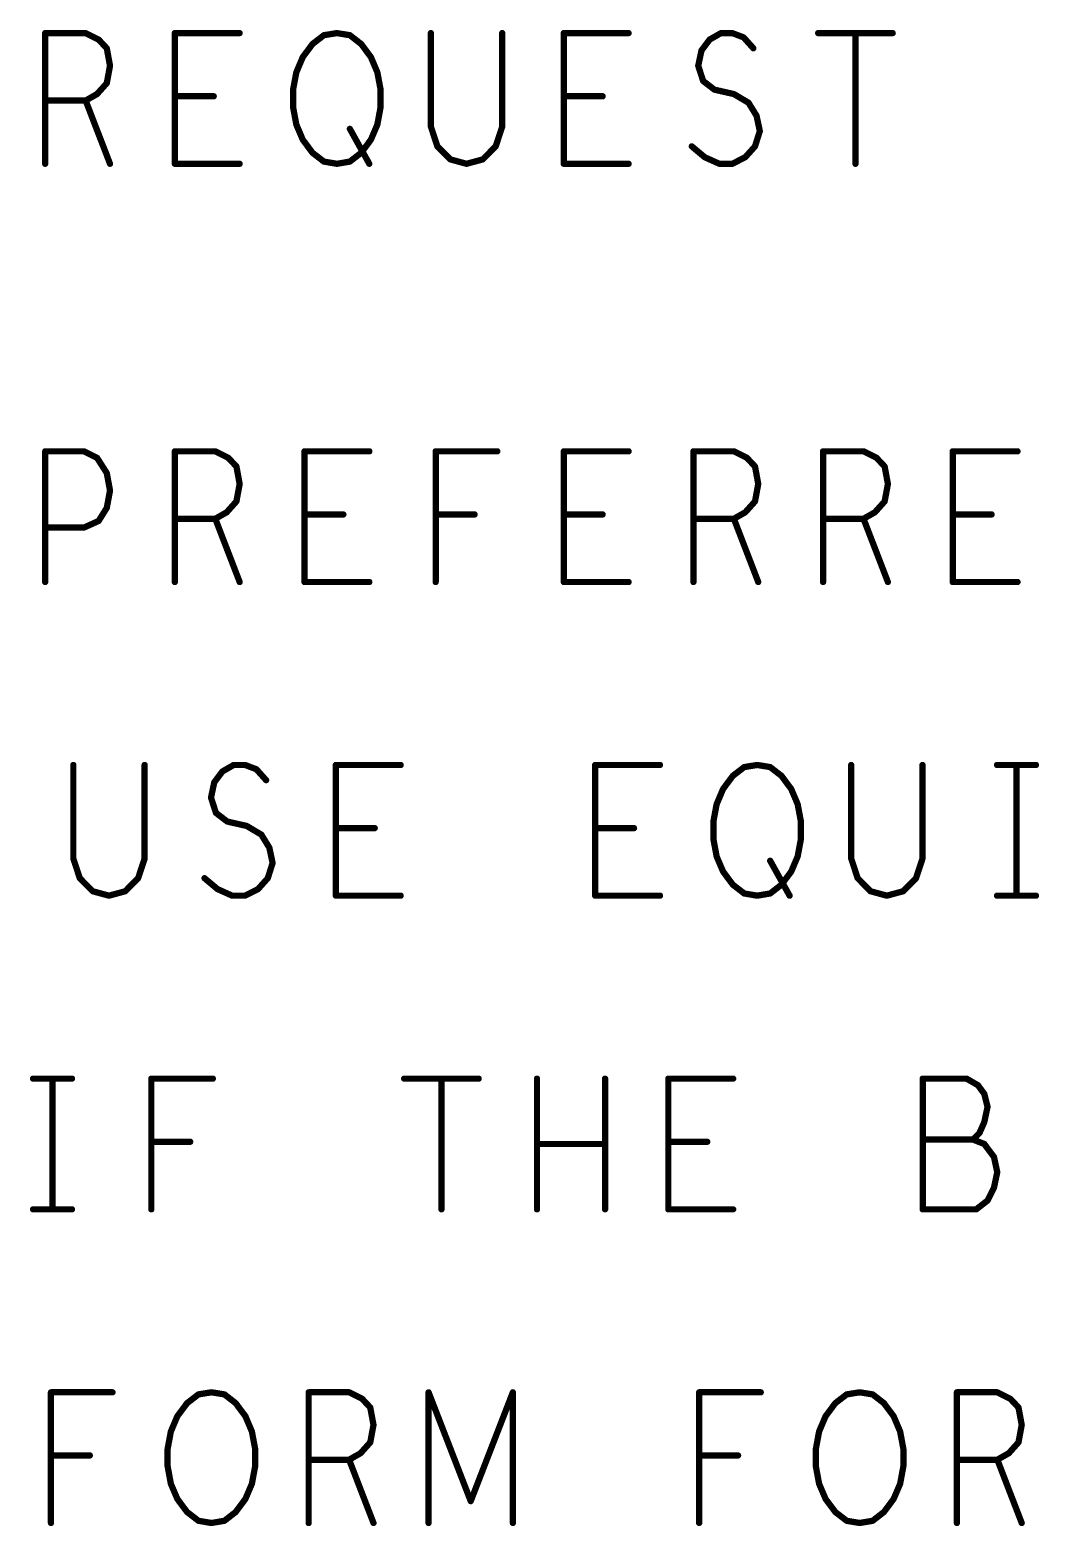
# Model space of a CAD drawing. Extents: x -18 to 16.1, y -6.6 to 15.5.
# Drawn here: x -15.829 to -14.864, y 8.225 to 9.656 of the extents above; entities that cross this region are included whole.
import ezdxf

# ---------------------------------------------------------------- set-up
doc = ezdxf.new("R2010")
doc.units = 0
doc.layers.get('0').update_dxf_attribs({"linetype": 'CONTINUOUS'})
doc.layers.add('FAB', color=13, linetype='CONTINUOUS')

# ---------------------------------------------------------------- blocks, each defined once
blk = doc.blocks.new('ROUND_1')
at = {"const_width": 0.003}
blk.add_lwpolyline([(-0.0015, 0, 1), (0.0015, 0, 1)], format="xyb", close=True, dxfattribs=at)

msp = doc.modelspace()

# ---------------------------------------------------------------- linework, layer by layer
at = {"layer": 'FAB', "const_width": 0.006}
for points in [[(-15.8144, 9.5277), (-15.8144, 9.6527)], [(-15.8144, 9.6527), (-15.7757, 9.6527)], [(-15.7757, 9.6527), (-15.7633, 9.6465)], [(-15.7633, 9.6465), (-15.7555, 9.6382)], [(-15.6904, 9.5277), (-15.6904, 9.6527)], [(-15.6904, 9.6527), (-15.6284, 9.6527)], [(-15.568, 9.6298), (-15.5587, 9.6423)], [(-15.5587, 9.6423), (-15.5478, 9.6507)], [(-15.5478, 9.6507), (-15.5354, 9.6527)], [(-15.5354, 9.6527), (-15.523, 9.6507)], [(-15.523, 9.6507), (-15.5122, 9.6423)], [(-15.5122, 9.6423), (-15.5029, 9.6298)], [(-15.4455, 9.6527), (-15.4455, 9.5632)], [(-15.3773, 9.5632), (-15.3773, 9.6527)], [(-15.3184, 9.5277), (-15.3184, 9.6527)], [(-15.3184, 9.6527), (-15.2564, 9.6527)], [(-15.1867, 9.6361), (-15.1789, 9.6465)], [(-15.1789, 9.6465), (-15.1681, 9.6527)], [(-15.1681, 9.6527), (-15.1572, 9.6527)], [(-15.1572, 9.6527), (-15.1464, 9.6486)], [(-15.1464, 9.6486), (-15.1371, 9.6382)], [(-15.0751, 9.6527), (-15.0038, 9.6527)], [(-15.0394, 9.6527), (-15.0394, 9.5277)], [(-15.7555, 9.6382), (-15.7524, 9.6215)], [(-15.5742, 9.6152), (-15.568, 9.6298)], [(-15.5029, 9.6298), (-15.4967, 9.6152)], [(-15.1898, 9.6215), (-15.1867, 9.6361)], [(-15.7524, 9.6215), (-15.7555, 9.6048)], [(-15.5773, 9.5986), (-15.5742, 9.6152)], [(-15.4967, 9.6152), (-15.4936, 9.5986)], [(-15.1851, 9.6069), (-15.1898, 9.6215)], [(-15.7555, 9.6048), (-15.7648, 9.5944)], [(-15.1743, 9.5986), (-15.1851, 9.6069)], [(-15.7757, 9.5882), (-15.8144, 9.5882)], [(-15.7648, 9.5944), (-15.7757, 9.5882)], [(-15.7757, 9.5882), (-15.7524, 9.5277)], [(-15.6532, 9.5923), (-15.6904, 9.5923)], [(-15.5773, 9.5819), (-15.5773, 9.5986)], [(-15.4936, 9.5986), (-15.4936, 9.5819)], [(-15.2812, 9.5923), (-15.3184, 9.5923)], [(-15.1557, 9.5944), (-15.1743, 9.5986)], [(-15.1417, 9.5861), (-15.1557, 9.5944)], [(-15.134, 9.5736), (-15.1417, 9.5861)], [(-15.5742, 9.5652), (-15.5773, 9.5819)], [(-15.4936, 9.5819), (-15.4967, 9.5652)], [(-15.1309, 9.559), (-15.134, 9.5736)], [(-15.568, 9.5507), (-15.5742, 9.5652)], [(-15.523, 9.5611), (-15.5044, 9.5277)], [(-15.4967, 9.5652), (-15.5029, 9.5507)], [(-15.4455, 9.5632), (-15.4393, 9.5444)], [(-15.3835, 9.5444), (-15.3773, 9.5632)], [(-15.1355, 9.5444), (-15.1309, 9.559)], [(-15.5587, 9.5382), (-15.568, 9.5507)], [(-15.5029, 9.5507), (-15.5122, 9.5382)], [(-15.4393, 9.5444), (-15.4269, 9.5319)], [(-15.3959, 9.5319), (-15.3835, 9.5444)], [(-15.196, 9.5444), (-15.1836, 9.534)], [(-15.1448, 9.534), (-15.1355, 9.5444)], [(-15.6284, 9.5277), (-15.6904, 9.5277)], [(-15.5478, 9.5298), (-15.5587, 9.5382)], [(-15.5354, 9.5277), (-15.5478, 9.5298)], [(-15.523, 9.5298), (-15.5354, 9.5277)], [(-15.5122, 9.5382), (-15.523, 9.5298)], [(-15.4269, 9.5319), (-15.4114, 9.5277)], [(-15.4114, 9.5277), (-15.3959, 9.5319)], [(-15.2564, 9.5277), (-15.3184, 9.5277)], [(-15.1836, 9.534), (-15.1696, 9.5277)], [(-15.1696, 9.5277), (-15.1572, 9.5277)], [(-15.1572, 9.5277), (-15.1448, 9.534)], [(-15.8144, 9.1277), (-15.8144, 9.2527)], [(-15.8144, 9.2527), (-15.7772, 9.2527)], [(-15.7772, 9.2527), (-15.7648, 9.2465)], [(-15.7648, 9.2465), (-15.7555, 9.2319)], [(-15.6904, 9.1277), (-15.6904, 9.2527)], [(-15.6904, 9.2527), (-15.6517, 9.2527)], [(-15.6517, 9.2527), (-15.6393, 9.2465)], [(-15.6393, 9.2465), (-15.6315, 9.2382)], [(-15.5664, 9.1277), (-15.5664, 9.2527)], [(-15.5664, 9.2527), (-15.5044, 9.2527)], [(-15.4409, 9.1277), (-15.4409, 9.2527)], [(-15.4409, 9.2527), (-15.382, 9.2527)], [(-15.3184, 9.1277), (-15.3184, 9.2527)], [(-15.3184, 9.2527), (-15.2564, 9.2527)], [(-15.1944, 9.1277), (-15.1944, 9.2527)], [(-15.1944, 9.2527), (-15.1557, 9.2527)], [(-15.1557, 9.2527), (-15.1433, 9.2465)], [(-15.1433, 9.2465), (-15.1355, 9.2382)], [(-15.0704, 9.1277), (-15.0704, 9.2527)], [(-15.0704, 9.2527), (-15.0317, 9.2527)], [(-15.0317, 9.2527), (-15.0193, 9.2465)], [(-15.0193, 9.2465), (-15.0115, 9.2382)], [(-14.9464, 9.1277), (-14.9464, 9.2527)], [(-14.9464, 9.2527), (-14.8844, 9.2527)], [(-15.7555, 9.2319), (-15.7524, 9.2152)], [(-15.6315, 9.2382), (-15.6284, 9.2215)], [(-15.1355, 9.2382), (-15.1324, 9.2215)], [(-15.0115, 9.2382), (-15.0084, 9.2215)], [(-15.7524, 9.2152), (-15.7555, 9.1986)], [(-15.6284, 9.2215), (-15.6315, 9.2048)], [(-15.1324, 9.2215), (-15.1355, 9.2048)], [(-15.0084, 9.2215), (-15.0115, 9.2048)], [(-15.7555, 9.1986), (-15.7633, 9.1861)], [(-15.6315, 9.2048), (-15.6408, 9.1944)], [(-15.1355, 9.2048), (-15.1448, 9.1944)], [(-15.0115, 9.2048), (-15.0208, 9.1944)], [(-15.7633, 9.1861), (-15.7772, 9.1798)], [(-15.6517, 9.1882), (-15.6904, 9.1882)], [(-15.6408, 9.1944), (-15.6517, 9.1882)], [(-15.6517, 9.1882), (-15.6284, 9.1277)], [(-15.5292, 9.1923), (-15.5664, 9.1923)], [(-15.4037, 9.1923), (-15.4409, 9.1923)], [(-15.2812, 9.1923), (-15.3184, 9.1923)], [(-15.1557, 9.1882), (-15.1944, 9.1882)], [(-15.1448, 9.1944), (-15.1557, 9.1882)], [(-15.1557, 9.1882), (-15.1324, 9.1277)], [(-15.0317, 9.1882), (-15.0704, 9.1882)], [(-15.0208, 9.1944), (-15.0317, 9.1882)], [(-15.0317, 9.1882), (-15.0084, 9.1277)], [(-14.9092, 9.1923), (-14.9464, 9.1923)], [(-15.7772, 9.1798), (-15.8144, 9.1798)], [(-15.5044, 9.1277), (-15.5664, 9.1277)], [(-15.2564, 9.1277), (-15.3184, 9.1277)], [(-14.8844, 9.1277), (-14.9464, 9.1277)], [(-15.7875, 8.9527), (-15.7875, 8.8632)], [(-15.7193, 8.8632), (-15.7193, 8.9527)], [(-15.6527, 8.9361), (-15.6449, 8.9465)], [(-15.6449, 8.9465), (-15.6341, 8.9527)], [(-15.6341, 8.9527), (-15.6232, 8.9527)], [(-15.6232, 8.9527), (-15.6124, 8.9486)], [(-15.6124, 8.9486), (-15.6031, 8.9382)], [(-15.5364, 8.8277), (-15.5364, 8.9527)], [(-15.5364, 8.9527), (-15.4744, 8.9527)], [(-15.2884, 8.8277), (-15.2884, 8.9527)], [(-15.2884, 8.9527), (-15.2264, 8.9527)], [(-15.166, 8.9298), (-15.1567, 8.9423)], [(-15.1567, 8.9423), (-15.1458, 8.9507)], [(-15.1458, 8.9507), (-15.1334, 8.9527)], [(-15.1334, 8.9527), (-15.121, 8.9507)], [(-15.121, 8.9507), (-15.1102, 8.9423)], [(-15.1102, 8.9423), (-15.1009, 8.9298)], [(-15.0435, 8.9527), (-15.0435, 8.8632)], [(-14.9753, 8.8632), (-14.9753, 8.9527)], [(-14.904, 8.9527), (-14.8668, 8.9527)], [(-14.8854, 8.9527), (-14.8854, 8.8277)], [(-15.6558, 8.9215), (-15.6527, 8.9361)], [(-15.1722, 8.9152), (-15.166, 8.9298)], [(-15.1009, 8.9298), (-15.0947, 8.9152)], [(-15.6511, 8.9069), (-15.6558, 8.9215)], [(-15.1753, 8.8986), (-15.1722, 8.9152)], [(-15.0947, 8.9152), (-15.0916, 8.8986)], [(-15.6403, 8.8986), (-15.6511, 8.9069)], [(-15.6217, 8.8944), (-15.6403, 8.8986)], [(-15.1753, 8.8819), (-15.1753, 8.8986)], [(-15.0916, 8.8986), (-15.0916, 8.8819)], [(-15.6077, 8.8861), (-15.6217, 8.8944)], [(-15.6, 8.8736), (-15.6077, 8.8861)], [(-15.4992, 8.8923), (-15.5364, 8.8923)], [(-15.2512, 8.8923), (-15.2884, 8.8923)], [(-15.5969, 8.859), (-15.6, 8.8736)], [(-15.1722, 8.8652), (-15.1753, 8.8819)], [(-15.0916, 8.8819), (-15.0947, 8.8652)], [(-15.7875, 8.8632), (-15.7813, 8.8444)], [(-15.7255, 8.8444), (-15.7193, 8.8632)], [(-15.6015, 8.8444), (-15.5969, 8.859)], [(-15.166, 8.8507), (-15.1722, 8.8652)], [(-15.121, 8.8611), (-15.1024, 8.8277)], [(-15.0947, 8.8652), (-15.1009, 8.8507)], [(-15.0435, 8.8632), (-15.0373, 8.8444)], [(-14.9815, 8.8444), (-14.9753, 8.8632)], [(-15.7813, 8.8444), (-15.7689, 8.8319)], [(-15.7379, 8.8319), (-15.7255, 8.8444)], [(-15.662, 8.8444), (-15.6496, 8.834)], [(-15.6108, 8.834), (-15.6015, 8.8444)], [(-15.1567, 8.8382), (-15.166, 8.8507)], [(-15.1009, 8.8507), (-15.1102, 8.8382)], [(-15.0373, 8.8444), (-15.0249, 8.8319)], [(-14.9939, 8.8319), (-14.9815, 8.8444)], [(-15.7689, 8.8319), (-15.7534, 8.8277)], [(-15.7534, 8.8277), (-15.7379, 8.8319)], [(-15.6496, 8.834), (-15.6356, 8.8277)], [(-15.6356, 8.8277), (-15.6232, 8.8277)], [(-15.6232, 8.8277), (-15.6108, 8.834)], [(-15.4744, 8.8277), (-15.5364, 8.8277)], [(-15.2264, 8.8277), (-15.2884, 8.8277)], [(-15.1458, 8.8298), (-15.1567, 8.8382)], [(-15.1334, 8.8277), (-15.1458, 8.8298)], [(-15.121, 8.8298), (-15.1334, 8.8277)], [(-15.1102, 8.8382), (-15.121, 8.8298)], [(-15.0249, 8.8319), (-15.0094, 8.8277)], [(-15.0094, 8.8277), (-14.9939, 8.8319)], [(-14.904, 8.8277), (-14.8668, 8.8277)], [(-15.826, 8.6527), (-15.7888, 8.6527)], [(-15.8074, 8.6527), (-15.8074, 8.5277)], [(-15.7129, 8.5277), (-15.7129, 8.6527)], [(-15.7129, 8.6527), (-15.654, 8.6527)], [(-15.4711, 8.6527), (-15.3998, 8.6527)], [(-15.4354, 8.6527), (-15.4354, 8.5277)], [(-15.344, 8.5277), (-15.344, 8.6527)], [(-15.2789, 8.6527), (-15.2789, 8.5277)], [(-15.2184, 8.5277), (-15.2184, 8.6527)], [(-15.2184, 8.6527), (-15.1564, 8.6527)], [(-14.9332, 8.6527), (-14.9751, 8.6527)], [(-14.9751, 8.6527), (-14.9751, 8.5277)], [(-14.9224, 8.6465), (-14.9332, 8.6527)], [(-14.9162, 8.6382), (-14.9224, 8.6465)], [(-14.9131, 8.6257), (-14.9162, 8.6382)], [(-14.9162, 8.6111), (-14.9131, 8.6257)], [(-14.927, 8.5944), (-14.9208, 8.6007)], [(-14.9208, 8.6007), (-14.9162, 8.6111)], [(-15.6757, 8.5923), (-15.7129, 8.5923)], [(-15.2789, 8.5902), (-15.344, 8.5902)], [(-15.1812, 8.5923), (-15.2184, 8.5923)], [(-14.927, 8.5944), (-14.9751, 8.5944)], [(-14.9162, 8.5902), (-14.927, 8.5944)], [(-14.9069, 8.5777), (-14.9162, 8.5902)], [(-14.9038, 8.5632), (-14.9069, 8.5777)], [(-14.9069, 8.5486), (-14.9038, 8.5632)], [(-14.9131, 8.5361), (-14.9069, 8.5486)], [(-15.826, 8.5277), (-15.7888, 8.5277)], [(-15.1564, 8.5277), (-15.2184, 8.5277)], [(-14.9751, 8.5277), (-14.9239, 8.5277)], [(-14.9239, 8.5277), (-14.9131, 8.5361)], [(-15.8089, 8.2277), (-15.8089, 8.3527)], [(-15.8089, 8.3527), (-15.75, 8.3527)], [(-15.688, 8.3298), (-15.6787, 8.3423)], [(-15.6787, 8.3423), (-15.6678, 8.3507)], [(-15.6678, 8.3507), (-15.6554, 8.3527)], [(-15.6554, 8.3527), (-15.643, 8.3507)], [(-15.643, 8.3507), (-15.6322, 8.3423)], [(-15.6322, 8.3423), (-15.6229, 8.3298)], [(-15.5624, 8.2277), (-15.5624, 8.3527)], [(-15.5624, 8.3527), (-15.5237, 8.3527)], [(-15.5237, 8.3527), (-15.5113, 8.3465)], [(-15.5113, 8.3465), (-15.5035, 8.3382)], [(-15.4477, 8.2277), (-15.4477, 8.3527)], [(-15.4477, 8.3527), (-15.4074, 8.2486)], [(-15.4074, 8.2486), (-15.3671, 8.3527)], [(-15.3671, 8.3527), (-15.3671, 8.2277)], [(-15.1889, 8.2277), (-15.1889, 8.3527)], [(-15.1889, 8.3527), (-15.13, 8.3527)], [(-15.068, 8.3298), (-15.0587, 8.3423)], [(-15.0587, 8.3423), (-15.0478, 8.3507)], [(-15.0478, 8.3507), (-15.0354, 8.3527)], [(-15.0354, 8.3527), (-15.023, 8.3507)], [(-15.023, 8.3507), (-15.0122, 8.3423)], [(-15.0122, 8.3423), (-15.0029, 8.3298)], [(-14.9424, 8.2277), (-14.9424, 8.3527)], [(-14.9424, 8.3527), (-14.9037, 8.3527)], [(-14.9037, 8.3527), (-14.8913, 8.3465)], [(-14.8913, 8.3465), (-14.8835, 8.3382)], [(-15.6942, 8.3152), (-15.688, 8.3298)], [(-15.6229, 8.3298), (-15.6167, 8.3152)], [(-15.5035, 8.3382), (-15.5004, 8.3215)], [(-15.0742, 8.3152), (-15.068, 8.3298)], [(-15.0029, 8.3298), (-14.9967, 8.3152)], [(-14.8835, 8.3382), (-14.8804, 8.3215)], [(-15.6973, 8.2986), (-15.6942, 8.3152)], [(-15.6167, 8.3152), (-15.6136, 8.2986)], [(-15.5004, 8.3215), (-15.5035, 8.3048)], [(-15.0773, 8.2986), (-15.0742, 8.3152)], [(-14.9967, 8.3152), (-14.9936, 8.2986)], [(-14.8804, 8.3215), (-14.8835, 8.3048)], [(-15.6973, 8.2819), (-15.6973, 8.2986)], [(-15.6136, 8.2986), (-15.6136, 8.2819)], [(-15.5035, 8.3048), (-15.5128, 8.2944)], [(-15.0773, 8.2819), (-15.0773, 8.2986)], [(-14.9936, 8.2986), (-14.9936, 8.2819)], [(-14.8835, 8.3048), (-14.8928, 8.2944)], [(-15.7717, 8.2923), (-15.8089, 8.2923)], [(-15.5237, 8.2882), (-15.5624, 8.2882)], [(-15.5128, 8.2944), (-15.5237, 8.2882)], [(-15.5237, 8.2882), (-15.5004, 8.2277)], [(-15.1517, 8.2923), (-15.1889, 8.2923)], [(-14.9037, 8.2882), (-14.9424, 8.2882)], [(-14.8928, 8.2944), (-14.9037, 8.2882)], [(-14.9037, 8.2882), (-14.8804, 8.2277)], [(-15.6942, 8.2652), (-15.6973, 8.2819)], [(-15.6136, 8.2819), (-15.6167, 8.2652)], [(-15.0742, 8.2652), (-15.0773, 8.2819)], [(-14.9936, 8.2819), (-14.9967, 8.2652)], [(-15.688, 8.2507), (-15.6942, 8.2652)], [(-15.6167, 8.2652), (-15.6229, 8.2507)], [(-15.068, 8.2507), (-15.0742, 8.2652)], [(-14.9967, 8.2652), (-15.0029, 8.2507)], [(-15.6787, 8.2382), (-15.688, 8.2507)], [(-15.6229, 8.2507), (-15.6322, 8.2382)], [(-15.0587, 8.2382), (-15.068, 8.2507)], [(-15.0029, 8.2507), (-15.0122, 8.2382)], [(-15.6678, 8.2298), (-15.6787, 8.2382)], [(-15.6554, 8.2277), (-15.6678, 8.2298)], [(-15.643, 8.2298), (-15.6554, 8.2277)], [(-15.6322, 8.2382), (-15.643, 8.2298)], [(-15.0478, 8.2298), (-15.0587, 8.2382)], [(-15.0354, 8.2277), (-15.0478, 8.2298)], [(-15.023, 8.2298), (-15.0354, 8.2277)], [(-15.0122, 8.2382), (-15.023, 8.2298)]]:
    msp.add_lwpolyline(points, dxfattribs=at)

# ---------------------------------------------------------------- block references
at = {"layer": 'FAB'}
for p in [(-15.8144, 9.6527), (-15.8144, 9.6527), (-15.7757, 9.6527), (-15.7757, 9.6527), (-15.7633, 9.6465), (-15.7633, 9.6465), (-15.6904, 9.6527), (-15.6904, 9.6527), (-15.6284, 9.6527), (-15.5587, 9.6423), (-15.5587, 9.6423), (-15.5478, 9.6507), (-15.5478, 9.6507), (-15.5354, 9.6527), (-15.5354, 9.6527), (-15.523, 9.6507), (-15.523, 9.6507), (-15.5122, 9.6423), (-15.5122, 9.6423), (-15.4455, 9.6527), (-15.3773, 9.6527), (-15.3184, 9.6527), (-15.3184, 9.6527), (-15.2564, 9.6527), (-15.1789, 9.6465), (-15.1789, 9.6465), (-15.1681, 9.6527), (-15.1681, 9.6527), (-15.1572, 9.6527), (-15.1572, 9.6527), (-15.1464, 9.6486), (-15.1464, 9.6486), (-15.0751, 9.6527), (-15.0394, 9.6527), (-15.0038, 9.6527), (-15.7555, 9.6382), (-15.7555, 9.6382), (-15.568, 9.6298), (-15.568, 9.6298), (-15.5029, 9.6298), (-15.5029, 9.6298), (-15.1867, 9.6361), (-15.1867, 9.6361), (-15.1371, 9.6382), (-15.7524, 9.6215), (-15.7524, 9.6215), (-15.5742, 9.6152), (-15.5742, 9.6152), (-15.4967, 9.6152), (-15.4967, 9.6152), (-15.1898, 9.6215), (-15.1898, 9.6215), (-15.7555, 9.6048), (-15.7555, 9.6048), (-15.1851, 9.6069), (-15.1851, 9.6069), (-15.8144, 9.5882), (-15.7757, 9.5882), (-15.7757, 9.5882), (-15.7757, 9.5882), (-15.7648, 9.5944), (-15.7648, 9.5944), (-15.6904, 9.5923), (-15.6532, 9.5923), (-15.5773, 9.5986), (-15.5773, 9.5986), (-15.4936, 9.5986), (-15.4936, 9.5986), (-15.3184, 9.5923), (-15.2812, 9.5923), (-15.1743, 9.5986), (-15.1743, 9.5986), (-15.1557, 9.5944), (-15.1557, 9.5944), (-15.1417, 9.5861), (-15.1417, 9.5861), (-15.5773, 9.5819), (-15.5773, 9.5819), (-15.4936, 9.5819), (-15.4936, 9.5819), (-15.134, 9.5736), (-15.134, 9.5736), (-15.5742, 9.5652), (-15.5742, 9.5652), (-15.523, 9.5611), (-15.4967, 9.5652), (-15.4967, 9.5652), (-15.4455, 9.5632), (-15.4455, 9.5632), (-15.3773, 9.5632), (-15.3773, 9.5632), (-15.1309, 9.559), (-15.1309, 9.559), (-15.568, 9.5507), (-15.568, 9.5507), (-15.5029, 9.5507), (-15.5029, 9.5507), (-15.4393, 9.5444), (-15.4393, 9.5444), (-15.3835, 9.5444), (-15.3835, 9.5444), (-15.196, 9.5444), (-15.1355, 9.5444), (-15.1355, 9.5444), (-15.8144, 9.5277), (-15.7524, 9.5277), (-15.6904, 9.5277), (-15.6904, 9.5277), (-15.6284, 9.5277), (-15.5587, 9.5382), (-15.5587, 9.5382), (-15.5478, 9.5298), (-15.5478, 9.5298), (-15.5354, 9.5277), (-15.5354, 9.5277), (-15.523, 9.5298), (-15.523, 9.5298), (-15.5122, 9.5382), (-15.5122, 9.5382), (-15.5044, 9.5277), (-15.4269, 9.5319), (-15.4269, 9.5319), (-15.4114, 9.5277), (-15.4114, 9.5277), (-15.3959, 9.5319), (-15.3959, 9.5319), (-15.3184, 9.5277), (-15.3184, 9.5277), (-15.2564, 9.5277), (-15.1836, 9.534), (-15.1836, 9.534), (-15.1696, 9.5277), (-15.1696, 9.5277), (-15.1572, 9.5277), (-15.1572, 9.5277), (-15.1448, 9.534), (-15.1448, 9.534), (-15.0394, 9.5277), (-15.8144, 9.2527), (-15.8144, 9.2527), (-15.7772, 9.2527), (-15.7772, 9.2527), (-15.7648, 9.2465), (-15.7648, 9.2465), (-15.6904, 9.2527), (-15.6904, 9.2527), (-15.6517, 9.2527), (-15.6517, 9.2527), (-15.6393, 9.2465), (-15.6393, 9.2465), (-15.5664, 9.2527), (-15.5664, 9.2527), (-15.5044, 9.2527), (-15.4409, 9.2527), (-15.4409, 9.2527), (-15.382, 9.2527), (-15.3184, 9.2527), (-15.3184, 9.2527), (-15.2564, 9.2527), (-15.1944, 9.2527), (-15.1944, 9.2527), (-15.1557, 9.2527), (-15.1557, 9.2527), (-15.1433, 9.2465), (-15.1433, 9.2465), (-15.0704, 9.2527), (-15.0704, 9.2527), (-15.0317, 9.2527), (-15.0317, 9.2527), (-15.0193, 9.2465), (-15.0193, 9.2465), (-14.9464, 9.2527), (-14.9464, 9.2527), (-14.8844, 9.2527), (-15.7555, 9.2319), (-15.7555, 9.2319), (-15.6315, 9.2382), (-15.6315, 9.2382), (-15.1355, 9.2382), (-15.1355, 9.2382), (-15.0115, 9.2382), (-15.0115, 9.2382), (-15.7524, 9.2152), (-15.7524, 9.2152), (-15.6284, 9.2215), (-15.6284, 9.2215), (-15.1324, 9.2215), (-15.1324, 9.2215), (-15.0084, 9.2215), (-15.0084, 9.2215), (-15.7555, 9.1986), (-15.7555, 9.1986), (-15.6315, 9.2048), (-15.6315, 9.2048), (-15.1355, 9.2048), (-15.1355, 9.2048), (-15.0115, 9.2048), (-15.0115, 9.2048), (-15.7633, 9.1861), (-15.7633, 9.1861), (-15.6904, 9.1882), (-15.6517, 9.1882), (-15.6517, 9.1882), (-15.6517, 9.1882), (-15.6408, 9.1944), (-15.6408, 9.1944), (-15.5664, 9.1923), (-15.5292, 9.1923), (-15.4409, 9.1923), (-15.4037, 9.1923), (-15.3184, 9.1923), (-15.2812, 9.1923), (-15.1944, 9.1882), (-15.1557, 9.1882), (-15.1557, 9.1882), (-15.1557, 9.1882), (-15.1448, 9.1944), (-15.1448, 9.1944), (-15.0704, 9.1882), (-15.0317, 9.1882), (-15.0317, 9.1882), (-15.0317, 9.1882), (-15.0208, 9.1944), (-15.0208, 9.1944), (-14.9464, 9.1923), (-14.9092, 9.1923), (-15.8144, 9.1798), (-15.7772, 9.1798), (-15.7772, 9.1798), (-15.8144, 9.1277), (-15.6904, 9.1277), (-15.6284, 9.1277), (-15.5664, 9.1277), (-15.5664, 9.1277), (-15.5044, 9.1277), (-15.4409, 9.1277), (-15.3184, 9.1277), (-15.3184, 9.1277), (-15.2564, 9.1277), (-15.1944, 9.1277), (-15.1324, 9.1277), (-15.0704, 9.1277), (-15.0084, 9.1277), (-14.9464, 9.1277), (-14.9464, 9.1277), (-14.8844, 9.1277), (-15.7875, 8.9527), (-15.7193, 8.9527), (-15.6449, 8.9465), (-15.6449, 8.9465), (-15.6341, 8.9527), (-15.6341, 8.9527), (-15.6232, 8.9527), (-15.6232, 8.9527), (-15.6124, 8.9486), (-15.6124, 8.9486), (-15.5364, 8.9527), (-15.5364, 8.9527), (-15.4744, 8.9527), (-15.2884, 8.9527), (-15.2884, 8.9527), (-15.2264, 8.9527), (-15.1567, 8.9423), (-15.1567, 8.9423), (-15.1458, 8.9507), (-15.1458, 8.9507), (-15.1334, 8.9527), (-15.1334, 8.9527), (-15.121, 8.9507), (-15.121, 8.9507), (-15.1102, 8.9423), (-15.1102, 8.9423), (-15.0435, 8.9527), (-14.9753, 8.9527), (-14.904, 8.9527), (-14.8854, 8.9527), (-14.8668, 8.9527), (-15.6527, 8.9361), (-15.6527, 8.9361), (-15.6031, 8.9382), (-15.166, 8.9298), (-15.166, 8.9298), (-15.1009, 8.9298), (-15.1009, 8.9298), (-15.6558, 8.9215), (-15.6558, 8.9215), (-15.1722, 8.9152), (-15.1722, 8.9152), (-15.0947, 8.9152), (-15.0947, 8.9152), (-15.6511, 8.9069), (-15.6511, 8.9069), (-15.6403, 8.8986), (-15.6403, 8.8986), (-15.1753, 8.8986), (-15.1753, 8.8986), (-15.0916, 8.8986), (-15.0916, 8.8986), (-15.6217, 8.8944), (-15.6217, 8.8944), (-15.6077, 8.8861), (-15.6077, 8.8861), (-15.5364, 8.8923), (-15.4992, 8.8923), (-15.2884, 8.8923), (-15.2512, 8.8923), (-15.6, 8.8736), (-15.6, 8.8736), (-15.1753, 8.8819), (-15.1753, 8.8819), (-15.0916, 8.8819), (-15.0916, 8.8819), (-15.7875, 8.8632), (-15.7875, 8.8632), (-15.7193, 8.8632), (-15.7193, 8.8632), (-15.5969, 8.859), (-15.5969, 8.859), (-15.1722, 8.8652), (-15.1722, 8.8652), (-15.121, 8.8611), (-15.0947, 8.8652), (-15.0947, 8.8652), (-15.0435, 8.8632), (-15.0435, 8.8632), (-14.9753, 8.8632), (-14.9753, 8.8632), (-15.7813, 8.8444), (-15.7813, 8.8444), (-15.7255, 8.8444), (-15.7255, 8.8444), (-15.662, 8.8444), (-15.6015, 8.8444), (-15.6015, 8.8444), (-15.166, 8.8507), (-15.166, 8.8507), (-15.1009, 8.8507), (-15.1009, 8.8507), (-15.0373, 8.8444), (-15.0373, 8.8444), (-14.9815, 8.8444), (-14.9815, 8.8444), (-15.7689, 8.8319), (-15.7689, 8.8319), (-15.7534, 8.8277), (-15.7534, 8.8277), (-15.7379, 8.8319), (-15.7379, 8.8319), (-15.6496, 8.834), (-15.6496, 8.834), (-15.6356, 8.8277), (-15.6356, 8.8277), (-15.6232, 8.8277), (-15.6232, 8.8277), (-15.6108, 8.834), (-15.6108, 8.834), (-15.5364, 8.8277), (-15.5364, 8.8277), (-15.4744, 8.8277), (-15.2884, 8.8277), (-15.2884, 8.8277), (-15.2264, 8.8277), (-15.1567, 8.8382), (-15.1567, 8.8382), (-15.1458, 8.8298), (-15.1458, 8.8298), (-15.1334, 8.8277), (-15.1334, 8.8277), (-15.121, 8.8298), (-15.121, 8.8298), (-15.1102, 8.8382), (-15.1102, 8.8382), (-15.1024, 8.8277), (-15.0249, 8.8319), (-15.0249, 8.8319), (-15.0094, 8.8277), (-15.0094, 8.8277), (-14.9939, 8.8319), (-14.9939, 8.8319), (-14.904, 8.8277), (-14.8854, 8.8277), (-14.8668, 8.8277), (-15.826, 8.6527), (-15.8074, 8.6527), (-15.7888, 8.6527), (-15.7129, 8.6527), (-15.7129, 8.6527), (-15.654, 8.6527), (-15.4711, 8.6527), (-15.4354, 8.6527), (-15.3998, 8.6527), (-15.344, 8.6527), (-15.2789, 8.6527), (-15.2184, 8.6527), (-15.2184, 8.6527), (-15.1564, 8.6527), (-14.9751, 8.6527), (-14.9751, 8.6527), (-14.9332, 8.6527), (-14.9332, 8.6527), (-14.9224, 8.6465), (-14.9224, 8.6465), (-14.9162, 8.6382), (-14.9162, 8.6382), (-14.9131, 8.6257), (-14.9131, 8.6257), (-14.9208, 8.6007), (-14.9208, 8.6007), (-14.9162, 8.6111), (-14.9162, 8.6111), (-15.7129, 8.5923), (-15.6757, 8.5923), (-15.344, 8.5902), (-15.2789, 8.5902), (-15.2184, 8.5923), (-15.1812, 8.5923), (-14.9751, 8.5944), (-14.927, 8.5944), (-14.927, 8.5944), (-14.927, 8.5944), (-14.9162, 8.5902), (-14.9162, 8.5902), (-14.9069, 8.5777), (-14.9069, 8.5777), (-14.9038, 8.5632), (-14.9038, 8.5632), (-14.9069, 8.5486), (-14.9069, 8.5486), (-15.826, 8.5277), (-15.8074, 8.5277), (-15.7888, 8.5277), (-15.7129, 8.5277), (-15.4354, 8.5277), (-15.344, 8.5277), (-15.2789, 8.5277), (-15.2184, 8.5277), (-15.2184, 8.5277), (-15.1564, 8.5277), (-14.9751, 8.5277), (-14.9751, 8.5277), (-14.9239, 8.5277), (-14.9239, 8.5277), (-14.9131, 8.5361), (-14.9131, 8.5361), (-15.8089, 8.3527), (-15.8089, 8.3527), (-15.75, 8.3527), (-15.6787, 8.3423), (-15.6787, 8.3423), (-15.6678, 8.3507), (-15.6678, 8.3507), (-15.6554, 8.3527), (-15.6554, 8.3527), (-15.643, 8.3507), (-15.643, 8.3507), (-15.6322, 8.3423), (-15.6322, 8.3423), (-15.5624, 8.3527), (-15.5624, 8.3527), (-15.5237, 8.3527), (-15.5237, 8.3527), (-15.5113, 8.3465), (-15.5113, 8.3465), (-15.4477, 8.3527), (-15.4477, 8.3527), (-15.3671, 8.3527), (-15.3671, 8.3527), (-15.1889, 8.3527), (-15.1889, 8.3527), (-15.13, 8.3527), (-15.0587, 8.3423), (-15.0587, 8.3423), (-15.0478, 8.3507), (-15.0478, 8.3507), (-15.0354, 8.3527), (-15.0354, 8.3527), (-15.023, 8.3507), (-15.023, 8.3507), (-15.0122, 8.3423), (-15.0122, 8.3423), (-14.9424, 8.3527), (-14.9424, 8.3527), (-14.9037, 8.3527), (-14.9037, 8.3527), (-14.8913, 8.3465), (-14.8913, 8.3465), (-15.688, 8.3298), (-15.688, 8.3298), (-15.6229, 8.3298), (-15.6229, 8.3298), (-15.5035, 8.3382), (-15.5035, 8.3382), (-15.068, 8.3298), (-15.068, 8.3298), (-15.0029, 8.3298), (-15.0029, 8.3298), (-14.8835, 8.3382), (-14.8835, 8.3382), (-15.6942, 8.3152), (-15.6942, 8.3152), (-15.6167, 8.3152), (-15.6167, 8.3152), (-15.5004, 8.3215), (-15.5004, 8.3215), (-15.0742, 8.3152), (-15.0742, 8.3152), (-14.9967, 8.3152), (-14.9967, 8.3152), (-14.8804, 8.3215), (-14.8804, 8.3215), (-15.6973, 8.2986), (-15.6973, 8.2986), (-15.6136, 8.2986), (-15.6136, 8.2986), (-15.5035, 8.3048), (-15.5035, 8.3048), (-15.0773, 8.2986), (-15.0773, 8.2986), (-14.9936, 8.2986), (-14.9936, 8.2986), (-14.8835, 8.3048), (-14.8835, 8.3048), (-15.8089, 8.2923), (-15.7717, 8.2923), (-15.5624, 8.2882), (-15.5237, 8.2882), (-15.5237, 8.2882), (-15.5237, 8.2882), (-15.5128, 8.2944), (-15.5128, 8.2944), (-15.1889, 8.2923), (-15.1517, 8.2923), (-14.9424, 8.2882), (-14.9037, 8.2882), (-14.9037, 8.2882), (-14.9037, 8.2882), (-14.8928, 8.2944), (-14.8928, 8.2944), (-15.6973, 8.2819), (-15.6973, 8.2819), (-15.6136, 8.2819), (-15.6136, 8.2819), (-15.0773, 8.2819), (-15.0773, 8.2819), (-14.9936, 8.2819), (-14.9936, 8.2819), (-15.6942, 8.2652), (-15.6942, 8.2652), (-15.6167, 8.2652), (-15.6167, 8.2652), (-15.0742, 8.2652), (-15.0742, 8.2652), (-14.9967, 8.2652), (-14.9967, 8.2652), (-15.688, 8.2507), (-15.688, 8.2507), (-15.6229, 8.2507), (-15.6229, 8.2507), (-15.4074, 8.2486), (-15.4074, 8.2486), (-15.068, 8.2507), (-15.068, 8.2507), (-15.0029, 8.2507), (-15.0029, 8.2507), (-15.8089, 8.2277), (-15.6787, 8.2382), (-15.6787, 8.2382), (-15.6678, 8.2298), (-15.6678, 8.2298), (-15.6554, 8.2277), (-15.6554, 8.2277), (-15.643, 8.2298), (-15.643, 8.2298), (-15.6322, 8.2382), (-15.6322, 8.2382), (-15.5624, 8.2277), (-15.5004, 8.2277), (-15.4477, 8.2277), (-15.3671, 8.2277), (-15.1889, 8.2277), (-15.0587, 8.2382), (-15.0587, 8.2382), (-15.0478, 8.2298), (-15.0478, 8.2298), (-15.0354, 8.2277), (-15.0354, 8.2277), (-15.023, 8.2298), (-15.023, 8.2298), (-15.0122, 8.2382), (-15.0122, 8.2382), (-14.9424, 8.2277), (-14.8804, 8.2277)]:
    msp.add_blockref('ROUND_1', p, dxfattribs=at)

doc.saveas('drawing.dxf')
